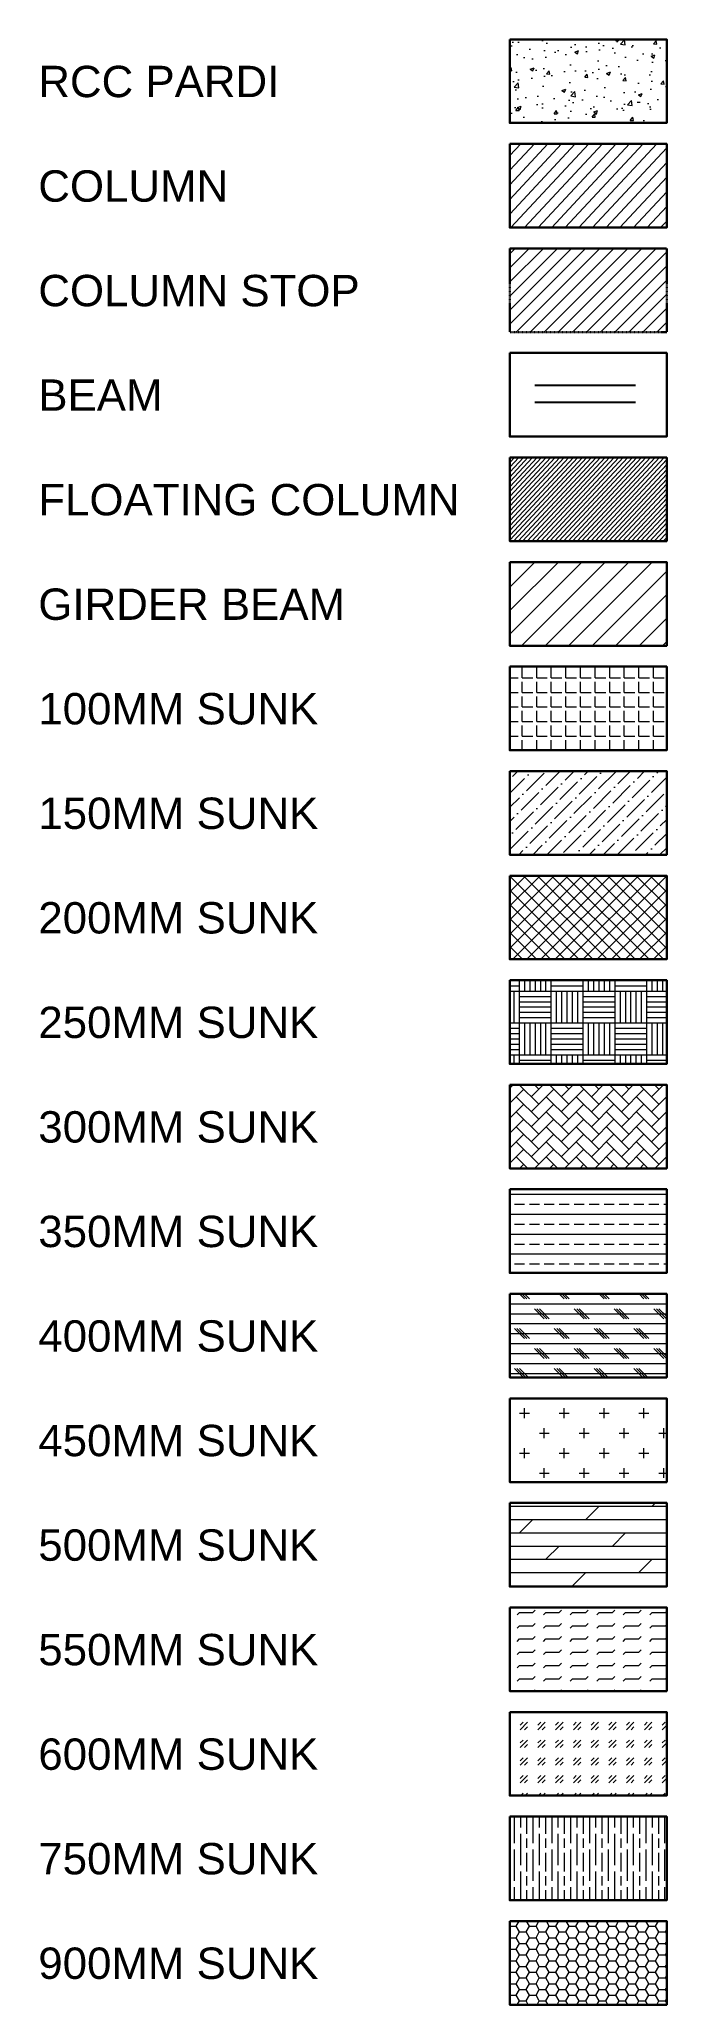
# Model space of a CAD drawing. Header units: millimetres. Extents: x 1650 to 7649, y -13110 to 5690.
import ezdxf

# ---------------------------------------------------------------- set-up
doc = ezdxf.new("R2010")
doc.units = ezdxf.units.MM
doc.linetypes.add('DASHED', pattern=[0.75, 0.5, -0.25])
for name, color, linetype, lineweight in [('BEAM', 191, 'Continuous', 20), ('GIRDER BEAM', 4, 'Continuous', 30), ('HATCH BOX', 2, 'Continuous', 30), ('HATCH LIGHT_MOFA', 253, 'Continuous', 0), ('HATCH_LIGHT_MOFA', 251, 'Continuous', 5), ('TXT', 7, 'Continuous', 20)]:
    doc.layers.add(name, color=color, linetype=linetype, lineweight=lineweight)
doc.styles.get("Standard").update_dxf_attribs({"font": 'arial.ttf'})

msp = doc.modelspace()

# ---------------------------------------------------------------- hatches: boundary and pattern name
at = {"layer": 'GIRDER BEAM', "lineweight": 20}
h = msp.add_hatch(dxfattribs=at)
h.set_pattern_fill('ANSI31', color=150, scale=50)
h.set_pattern_definition([(45, (-2877085.6, -95537.17), (-112.2532015, 112.2532015), [])])
h.paths.add_polyline_path([(6149, 690), (6149, -110), (7649, -110), (7649, 690)])
at = {"layer": 'HATCH LIGHT_MOFA', "true_color": 0x636466, "transparency": 33554687}
h = msp.add_hatch(dxfattribs=at)
h.set_pattern_fill('AR-CONC', color=251, scale=2)
h.set_pattern_definition([(50, (1575.38, -975.57), (364.369, -31.878), [38.1, -419.1]), (355, (1575.38, -975.57), (-70.487, 382.114), [30.48, -335.281]), (100.4514, (1605.74, -978.23), (293.882, 350.236), [32.38, -356.18]), (46.184, (1575.4, -873.97), (542.158, -84.085), [57.15, -628.65]), (96.6356, (1620.56, -881), (474.808, 494.852), [48.57, -534.27]), (351.184, (1575.4, -873.97), (474.81, 494.852), [45.72, -502.92]), (21, (1626.18, -899.37), (303.229, -204.53), [38.1, -419.1]), (326, (1626.18, -899.37), (123.604, 368.376), [30.48, -335.28]), (71.4514, (1651.45, -916.4), (426.833, 163.846), [32.38, -356.18]), (37.5, (1575.38, -975.57), (6.1772, 169.11), [0, -331.216, 0, -340.36, 0, -336.55]), (7.5, (1575.38, -975.57), (133.6393, 200.361), [0, -194.056, 0, -323.596, 0, -128.27]), (327.5, (1462.1, -975.57), (271.1812, -11.4575), [0, -127, 0, -396.24, 0, -525.78]), (317.5, (1411.3, -975.57), (296.2584, 50.853), [0, -165.1, 0, -263.144, 0, -373.38])])
h.paths.add_polyline_path([(6149, 5690), (6149, 4890), (7649, 4890), (7649, 5690)])
at = {"layer": 'HATCH LIGHT_MOFA'}
h = msp.add_hatch(dxfattribs=at)
h.set_pattern_fill('ANSI31', color=256, scale=30, angle=2.0311)
h.set_pattern_definition([(47.0311127, (-2877085.61, -95537.17), (-69.6967045, 64.9225068), [])])
h.paths.add_polyline_path([(6149, 4690), (6149, 3890), (7649, 3890), (7649, 4690)])
at = {"layer": 'HATCH LIGHT_MOFA', "ltscale": 0.001}
h = msp.add_hatch(dxfattribs=at)
h.set_pattern_fill('ANSI31', color=99, scale=30, style=0)
h.set_pattern_definition([(45, (-2877085.61, -95537.17), (-67.351921, 67.351921), [])])
h.paths.add_polyline_path([(7649, 2890), (7649, 3690), (6149, 3690), (6149, 2890)])
at = {"layer": 'HATCH LIGHT_MOFA'}
h = msp.add_hatch(dxfattribs=at)
h.set_pattern_fill('ANSI31', color=256, scale=10, angle=2.0311)
h.set_pattern_definition([(47.0311127, (-2877085.606, -95537.167), (-23.23223483, 21.6408356), [])])
h.paths.add_polyline_path([(7649, 890), (7649, 1690), (6149, 1690), (6149, 890)])
h = msp.add_hatch(dxfattribs=at)
h.set_pattern_fill('ANGLE', color=256, scale=20)
h.set_pattern_definition([(0, (3192.64, -975.57), (0, 139.7), [101.6, -38.1]), (90, (3192.64, -975.57), (-139.7, 9e-15), [101.6, -38.1])])
h.paths.add_polyline_path([(7649, -1110), (7649, -310), (6149, -310), (6149, -1110)])
h = msp.add_hatch(dxfattribs=at)
h.set_pattern_fill('ANSI36', color=256, scale=30)
h.set_pattern_definition([(45, (3192.64, -975.57), (50.514, 185.2178), [238.125, -47.625, 0, -47.625])])
h.paths.add_polyline_path([(7649, -2110), (7649, -1310), (6149, -1310), (6149, -2110)])
h = msp.add_hatch(dxfattribs=at)
h.set_pattern_fill('ANSI37', color=256, scale=30)
h.set_pattern_definition([(45, (3192.64, -975.57), (-67.352, 67.352), []), (135, (3192.64, -975.57), (-67.352, -67.352), [])])
h.paths.add_polyline_path([(7649, -3110), (7649, -2310), (6149, -2310), (6149, -3110)])
at = {"layer": 'HATCH LIGHT_MOFA', "true_color": 0x636466, "transparency": 33554687}
h = msp.add_hatch(dxfattribs=at)
h.set_pattern_fill('AR-HBONE', color=251)
h.set_pattern_definition([(45, (3192.64, -975.57), (0, 143.6841), [304.8, -101.6]), (135, (3264.48, -903.73), (1e-14, 143.6841), [304.8, -101.6])])
h.paths.add_polyline_path([(7649, -5110), (7649, -4310), (6149, -4310), (6149, -5110)])
h = msp.add_hatch(dxfattribs=at)
h.set_pattern_fill('BRASS', color=251, scale=30)
h.set_pattern_definition([(0, (3192.64, -975.57), (0, 190.5), []), (0, (3192.64, -880.32), (0, 190.5), [95.25, -47.625])])
h.paths.add_polyline_path([(7649, -6110), (7649, -5310), (6149, -5310), (6149, -6110)])
h = msp.add_hatch(dxfattribs=at)
h.set_pattern_fill('CORK', color=251, scale=30)
h.set_pattern_definition([(0, (3192.64, -975.57), (0, 95.25), []), (135, (3240.26, -1023.2), (-190.5, -190.5), [134.704, -134.704]), (135, (3264.08, -1023.2), (-190.5, -190.5), [134.704, -134.704]), (135, (3287.9, -1023.2), (-190.5, -190.5), [134.704, -134.704])])
h.paths.add_polyline_path([(6149, -6310), (6149, -7110), (7649, -7110), (7649, -6310)])
h = msp.add_hatch(dxfattribs=at)
h.set_pattern_fill('CROSS', color=251, scale=30)
h.set_pattern_definition([(0, (3192.64, -975.57), (190.5, 190.5), [95.25, -285.75]), (90, (3240.26, -1023.2), (-190.5, 190.5), [95.25, -285.75])])
h.paths.add_polyline_path([(6149, -7310), (6149, -8110), (7649, -8110), (7649, -7310)])
h = msp.add_hatch(dxfattribs=at)
h.set_pattern_fill('DOLMIT', color=251, scale=20)
h.set_pattern_definition([(0, (3192.64, -975.57), (0, 127), []), (45, (3192.64, -975.57), (-254, 254), [179.605, -359.21])])
h.paths.add_polyline_path([(7649, -9110), (7649, -8310), (6149, -8310), (6149, -9110)])
h = msp.add_hatch(dxfattribs=at)
h.set_pattern_fill('FLEX', color=251, scale=20)
h.set_pattern_definition([(0, (3192.64, -975.57), (0, 127), [127, -127]), (45, (3319.64, -975.57), (0, 127), [31.75, -116.1051, 31.75, -179.6051])])
h.paths.add_polyline_path([(6149, -10110), (7649, -10110), (7649, -9310), (6149, -9310)])
h = msp.add_hatch(dxfattribs=at)
h.set_pattern_fill('GOST_GLASS', color=251, scale=20)
h.set_pattern_definition([(45, (3192.64, -975.57), (169.7056, 0), [100, -140]), (45, (3235.06, -975.57), (169.7056, 0), [40, -200]), (45, (3192.64, -933.14), (169.7056, 0), [40, -200])])
h.paths.add_polyline_path([(7649, -11110), (7649, -10310), (6149, -10310), (6149, -11110)])
h = msp.add_hatch(dxfattribs=at)
h.set_pattern_fill('GOST_WOOD', color=251, scale=30)
h.set_pattern_definition([(90, (3192.64, -975.57), (180, -1e-14), [300, -60]), (90, (3252.64, -1035.57), (180, -1e-14), [180, -45, 90, -45]), (90, (3312.64, -1125.57), (180, -1e-14), [300, -60])])
h.paths.add_polyline_path([(7649, -12110), (7649, -11310), (6149, -11310), (6149, -12110)])
h = msp.add_hatch(dxfattribs=at)
h.set_pattern_fill('HONEY', color=251, scale=20)
h.set_pattern_definition([(0, (3192.64, -975.57), (95.25, 54.99261), [63.5, -127]), (120, (3192.64, -975.57), (-95.25, 54.99261), [63.5, -127]), (60, (3192.64, -975.57), (2e-07, 109.98523), [-127, 63.5])])
h.paths.add_polyline_path([(6149, -12310), (6149, -13110), (7649, -13110), (7649, -12310)])
at = {"layer": 'HATCH_LIGHT_MOFA'}
h = msp.add_hatch(dxfattribs=at)
h.set_pattern_fill('AR-PARQ1', color=256)
h.set_pattern_definition([(90, (3192.64, -975.57), (-304.8, 304.8), [304.8, -304.8]), (90, (3243.44, -975.57), (-304.8, 304.8), [304.8, -304.8]), (90, (3294.24, -975.57), (-304.8, 304.8), [304.8, -304.8]), (90, (3345.04, -975.57), (-304.8, 304.8), [304.8, -304.8]), (90, (3395.84, -975.57), (-304.8, 304.8), [304.8, -304.8]), (90, (3446.64, -975.57), (-304.8, 304.8), [304.8, -304.8]), (90, (3497.44, -975.57), (-304.8, 304.8), [304.8, -304.8]), (0, (3192.64, -670.77), (304.8, -304.8), [304.8, -304.8]), (0, (3192.64, -619.97), (304.8, -304.8), [304.8, -304.8]), (0, (3192.64, -569.17), (304.8, -304.8), [304.8, -304.8]), (0, (3192.64, -518.37), (304.8, -304.8), [304.8, -304.8]), (0, (3192.64, -467.57), (304.8, -304.8), [304.8, -304.8]), (0, (3192.64, -416.77), (304.8, -304.8), [304.8, -304.8]), (0, (3192.64, -365.97), (304.8, -304.8), [304.8, -304.8])])
h.paths.add_polyline_path([(6149, -3310), (6149, -4110), (7649, -4110), (7649, -3310)])

# ---------------------------------------------------------------- linework, layer by layer
at = {"layer": 'BEAM', "lineweight": -2}
for p, q in [((6387, 2383, 0), (7352, 2383, 0)), ((6387, 2221, 0), (7352, 2221, 0))]:
    msp.add_line(p, q, dxfattribs=at)
at = {"layer": 'HATCH BOX'}
for points in [[(6149, 5690), (7649, 5690), (7649, 4890), (6149, 4890)], [(6149, 2690), (7649, 2690), (7649, 1890), (6149, 1890)], [(6149, 1690), (7649, 1690), (7649, 890), (6149, 890)], [(6149, -310), (7649, -310), (7649, -1110), (6149, -1110)], [(6149, -1310), (7649, -1310), (7649, -2110), (6149, -2110)], [(6149, -2310), (7649, -2310), (7649, -3110), (6149, -3110)], [(6149, -3310), (7649, -3310), (7649, -4110), (6149, -4110)], [(6149, -4310), (7649, -4310), (7649, -5110), (6149, -5110)], [(6149, -5310), (7649, -5310), (7649, -6110), (6149, -6110)], [(6149, -6310), (7649, -6310), (7649, -7110), (6149, -7110)], [(6149, -7310), (7649, -7310), (7649, -8110), (6149, -8110)], [(6149, -8310), (7649, -8310), (7649, -9110), (6149, -9110)], [(6149, -9310), (7649, -9310), (7649, -10110), (6149, -10110)], [(6149, -10310), (7649, -10310), (7649, -11110), (6149, -11110)], [(6149, -11310), (7649, -11310), (7649, -12110), (6149, -12110)], [(6149, -12310), (7649, -12310), (7649, -13110), (6149, -13110)]]:
    msp.add_lwpolyline(points, close=True, dxfattribs=at)
at = {"layer": 'HATCH BOX', "color": 3}
msp.add_lwpolyline([(6149, 4690), (7649, 4690), (7649, 3890), (6149, 3890)], close=True, dxfattribs=at)
at = {"layer": 'HATCH BOX', "color": 3, "linetype": 'DASHED'}
msp.add_lwpolyline([(6149, 3690), (7649, 3690), (7649, 2890), (6149, 2890)], close=True, dxfattribs=at)
at = {"layer": 'HATCH BOX', "color": 4}
msp.add_lwpolyline([(6149, 690), (7649, 690), (7649, -110), (6149, -110)], close=True, dxfattribs=at)

# ---------------------------------------------------------------- texts
at = {"layer": 'TXT', "char_height": 300, "attachment_point": 1}
for s, width, insert in [('RCC PARDI', 3821.45, (1640, 5437)), ('COLUMN', 3821.45, (1640, 4437)), ('COLUMN STOP', 3821.45, (1640, 3437)), ('BEAM', 3821.45, (1640, 2437)), ('FLOATING COLUMN', 5678.48, (1640, 1437)), ('GIRDER BEAM', 3821.45, (1640, 437)), ('100MM SUNK', 3821.45, (1640, -563)), ('150MM SUNK', 3821.45, (1640, -1563)), ('200MM SUNK', 3821.45, (1640, -2563)), ('250MM SUNK', 3821.45, (1640, -3563)), ('300MM SUNK', 3821.45, (1640, -4563)), ('350MM SUNK', 3821.45, (1640, -5563)), ('400MM SUNK', 3821.45, (1640, -6563)), ('450MM SUNK', 3821.45, (1640, -7563)), ('500MM SUNK', 3821.45, (1640, -8563)), ('550MM SUNK', 3821.45, (1640, -9563)), ('600MM SUNK', 3821.45, (1640, -10563)), ('750MM SUNK', 3821.45, (1640, -11563)), ('900MM SUNK', 3821.45, (1640, -12563))]:
    msp.add_mtext_dynamic_manual_height_columns(s, width=width, gutter_width=12.5, heights=[0], dxfattribs=dict(at, insert=insert))

doc.saveas('drawing.dxf')
